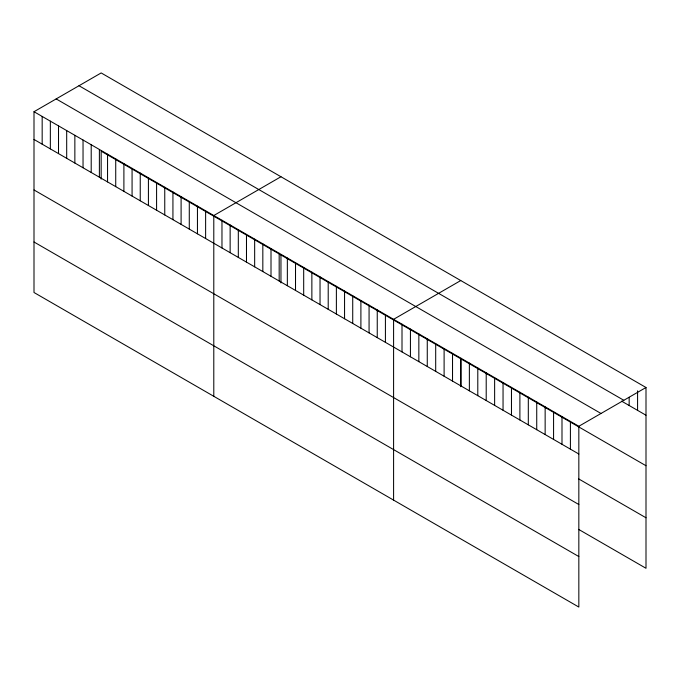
<?xml version="1.0" encoding="UTF-8"?>
<svg xmlns="http://www.w3.org/2000/svg" width="680" height="680" viewBox="0 0 680 680"><rect width="100%" height="100%" fill="white"/><g stroke="black" fill="none" stroke-linecap="round" stroke-linejoin="round"><path stroke-width="1.02" d="M34 111.716L578.833 426.275L578.833 607.062L34 292.502L34 111.716L101.167 72.939L646 387.498L646 568.284L578.637 529.388M280.959 176.74L213.792 215.526L213.792 396.304M460.76 280.543L393.592 319.328L393.592 500.114M578.833 426.275L646 387.498M78.999 85.74L623.832 400.291M621.579 401.132L646 415.225M56.168 98.923L601.001 413.474M646 465.732L101.167 151.181L101.167 179.129M34 139.451L578.833 454.01M578.637 478.881L646 517.777M34 189.958L578.833 504.517M34 241.995L578.833 556.554M637.577 390.847L637.577 410.363M629.162 397.29L629.162 405.501M570.409 421.413L570.409 449.148M561.994 416.551L561.994 444.287M553.571 411.689L553.571 439.425M545.148 406.827L545.148 434.562M536.733 401.965L536.733 429.7M528.309 397.103L528.309 424.839M519.894 392.25L519.894 419.976M511.471 387.387L511.471 415.115M503.047 382.525L503.047 410.252M494.632 377.663L494.632 405.39M486.208 372.801L486.208 400.528M477.793 367.94L477.793 395.666M469.37 363.077L469.37 390.813M460.946 358.216L460.946 385.951M460.76 358.785L460.76 386.733M452.531 353.353L452.531 381.089M444.108 348.491L444.108 376.227M435.693 343.629L435.693 371.365M427.269 338.767L427.269 366.503M418.846 333.905L418.846 361.641M410.431 329.052L410.431 356.779M402.007 324.19L402.007 351.917M385.416 314.611L385.416 342.337M377.247 309.893L377.247 337.62M369.07 305.167L369.07 332.902M360.901 300.45L360.901 328.185M352.725 295.732L352.725 323.468M344.556 291.014L344.556 318.75M336.379 286.297L336.379 314.032M328.21 281.579L328.21 309.306M320.034 276.862L320.034 304.589M311.865 272.144L311.865 299.872M303.688 267.427L303.688 295.154M295.519 262.709L295.519 290.436M287.351 257.983L287.351 285.719M280.959 254.983L280.959 282.931M279.174 253.266L279.174 281.001M271.005 248.549L271.005 276.284M262.828 243.831L262.828 271.567M254.66 239.113L254.66 266.849M246.483 234.396L246.483 262.131M238.315 229.678L238.315 257.405M230.137 224.961L230.137 252.688M221.969 220.244L221.969 247.971M205.623 210.8L205.623 238.535M197.446 206.082L197.446 233.818M189.278 201.365L189.278 229.1M181.101 196.647L181.101 224.383M172.932 191.93L172.932 219.666M164.756 187.213L164.756 214.948M156.587 182.495L156.587 210.222M148.418 177.778L148.418 205.505M140.242 173.06L140.242 200.787M132.073 168.343L132.073 196.069M123.896 163.617L123.896 191.352M115.728 158.899L115.728 186.635M107.55 154.181L107.55 181.917M99.382 149.464L99.382 177.2M91.205 144.746L91.205 172.482M83.036 140.029L83.036 167.764M74.859 135.311L74.859 163.038M66.691 130.594L66.691 158.321M58.514 125.876L58.514 153.603M50.345 121.159L50.345 148.886M42.169 116.442L42.169 144.168"/></g></svg>
